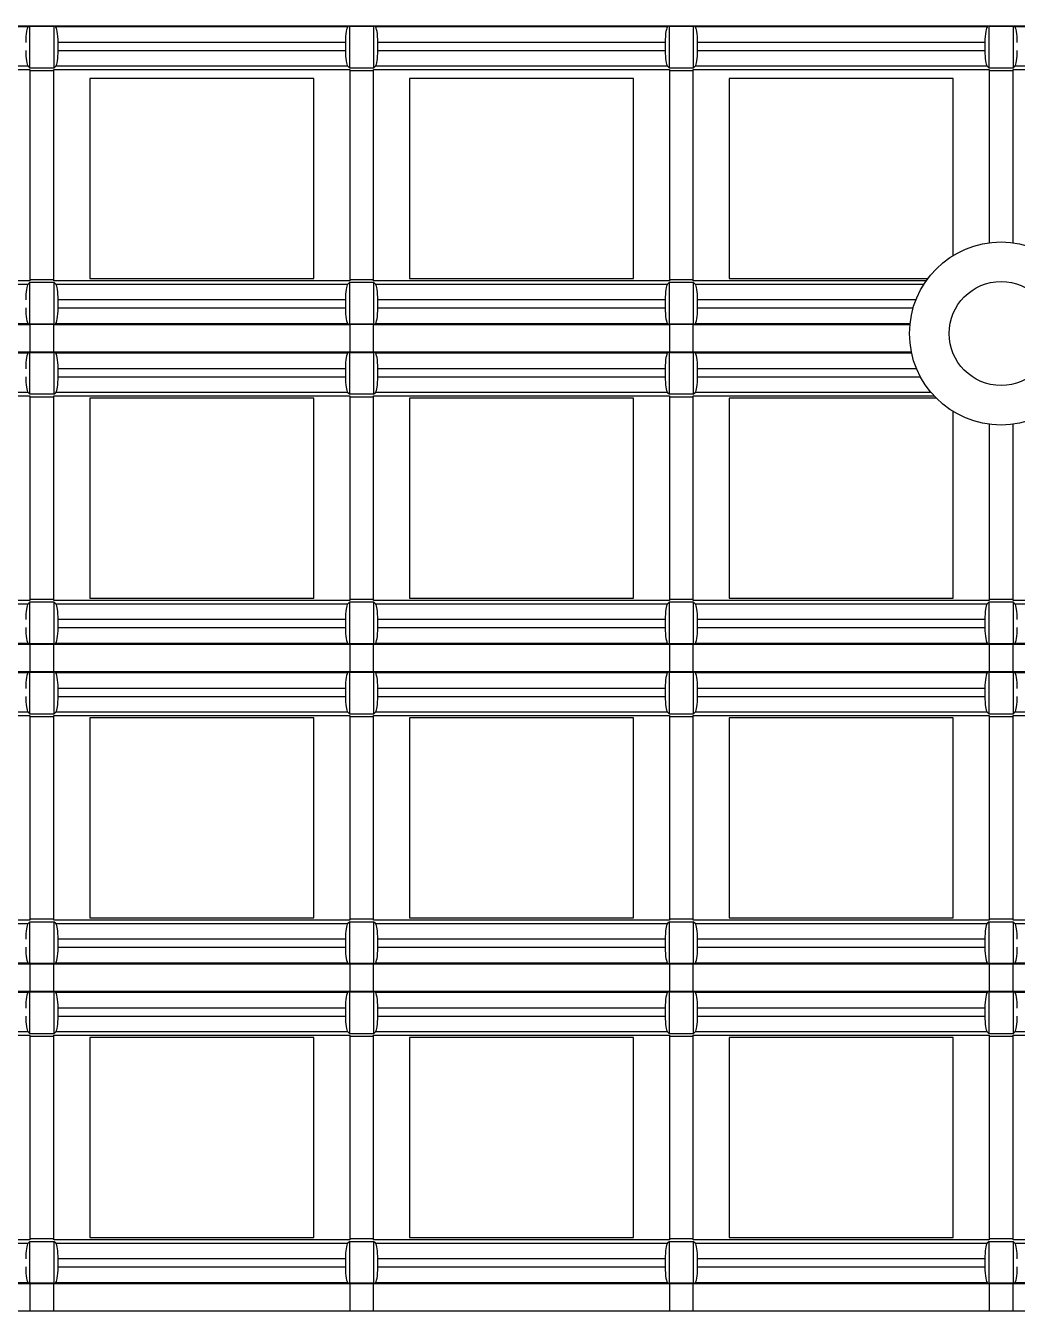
# Model space of a CAD drawing. Header units: inches. Extents: x 0 to 653, y 0 to 346.
# Drawn here: x 51.72 to 64.12, y 303.21 to 319.29 of the extents above; entities that cross this region are included whole.
import ezdxf

# ---------------------------------------------------------------- set-up
doc = ezdxf.new("R2010")
doc.units = ezdxf.units.IN
doc.header["$LTSCALE"] = 35.925693
doc.header["$MEASUREMENT"] = 0
doc.layers.get('0').update_dxf_attribs({"linetype": 'CONTINUOUS'})
doc.layers.add('2', color=7, linetype='CONTINUOUS')
doc.layers.add('71', color=7, linetype='CONTINUOUS')

msp = doc.modelspace()

# ---------------------------------------------------------------- linework, layer by layer
at = {"color": 3, "linetype": 'Continuous'}
msp.add_circle((63.922, 315.44), 0.65, dxfattribs=at)
at = {"layer": '2', "color": 132, "linetype": 'Continuous', "true_color": 0x00cccc}
for p, q in [((0, 319.291), (127.845, 319.291)), ((127.845, 319.287), (0, 319.287)), ((48.091, 319.28), (51.754, 319.28)), ((51.773, 319.284), (51.754, 319.28)), ((51.773, 318.76), (51.773, 319.284)), ((51.773, 319.284), (52.073, 319.284)), ((52.073, 319.284), (52.073, 318.76)), ((52.091, 319.28), (52.073, 319.284)), ((52.091, 319.28), (55.754, 319.28)), ((55.773, 319.284), (55.754, 319.28)), ((55.773, 318.76), (55.773, 319.284)), ((55.773, 319.284), (56.073, 319.284)), ((56.073, 319.284), (56.073, 318.76)), ((56.091, 319.28), (56.073, 319.284)), ((56.091, 319.28), (59.754, 319.28)), ((59.772, 319.284), (59.754, 319.28)), ((59.772, 318.76), (59.772, 319.284)), ((59.772, 319.284), (60.072, 319.284)), ((60.072, 319.284), (60.072, 318.76)), ((60.091, 319.28), (60.072, 319.284)), ((60.091, 319.28), (63.754, 319.28)), ((63.772, 319.284), (63.754, 319.28)), ((63.772, 318.76), (63.772, 319.284)), ((63.772, 319.284), (64.072, 319.284)), ((64.072, 319.284), (64.072, 318.76)), ((64.091, 319.28), (64.072, 319.284)), ((64.091, 319.28), (67.754, 319.28)), ((52.125, 318.981), (52.125, 319.08)), ((55.72, 319.08), (52.125, 319.08)), ((52.125, 318.981), (55.72, 318.981)), ((55.72, 319.08), (55.72, 318.981)), ((56.125, 318.981), (56.125, 319.08)), ((59.72, 319.08), (56.125, 319.08)), ((56.125, 318.981), (59.72, 318.981)), ((59.72, 319.08), (59.72, 318.981)), ((60.125, 318.981), (60.125, 319.08)), ((63.72, 319.08), (60.125, 319.08)), ((60.125, 318.981), (63.72, 318.981)), ((63.72, 319.08), (63.72, 318.981)), ((48.073, 318.743), (51.773, 318.743)), ((51.749, 318.784), (48.096, 318.784)), ((51.749, 318.784), (51.773, 318.76)), ((52.073, 318.76), (51.773, 318.76)), ((51.773, 318.743), (51.773, 316.099)), ((52.073, 318.725), (51.773, 318.725)), ((52.073, 318.76), (52.096, 318.784)), ((52.073, 316.099), (52.073, 318.743)), ((52.073, 318.743), (55.773, 318.743)), ((55.749, 318.784), (52.096, 318.784)), ((55.749, 318.784), (55.773, 318.76)), ((56.073, 318.76), (55.773, 318.76)), ((55.773, 318.743), (55.773, 316.099)), ((56.073, 318.725), (55.773, 318.725)), ((56.073, 318.76), (56.096, 318.784)), ((56.073, 316.099), (56.073, 318.743)), ((56.073, 318.743), (59.772, 318.743)), ((59.749, 318.784), (56.096, 318.784)), ((59.749, 318.784), (59.772, 318.76)), ((60.072, 318.76), (59.772, 318.76)), ((59.772, 318.743), (59.772, 316.099)), ((60.072, 318.725), (59.772, 318.725)), ((60.072, 318.76), (60.096, 318.784)), ((60.072, 316.099), (60.072, 318.743)), ((60.072, 318.743), (63.772, 318.743)), ((63.749, 318.784), (60.096, 318.784)), ((63.749, 318.784), (63.772, 318.76)), ((64.072, 318.76), (63.772, 318.76)), ((63.772, 318.743), (63.772, 316.575)), ((64.072, 318.725), (63.772, 318.725)), ((64.072, 318.76), (64.096, 318.784)), ((64.072, 316.575), (64.072, 318.743)), ((64.072, 318.743), (67.772, 318.743)), ((67.749, 318.784), (64.096, 318.784)), ((52.523, 318.63), (52.523, 316.13)), ((55.323, 318.63), (52.523, 318.63)), ((55.323, 316.13), (55.323, 318.63)), ((56.522, 318.63), (56.522, 316.13)), ((59.322, 318.63), (56.522, 318.63)), ((59.322, 316.13), (59.322, 318.63)), ((60.522, 318.63), (60.522, 316.13)), ((63.322, 318.63), (60.522, 318.63)), ((63.322, 316.416), (63.322, 318.63)), ((51.773, 316.099), (48.073, 316.099)), ((51.773, 316.081), (51.749, 316.058)), ((51.773, 316.116), (52.073, 316.116)), ((51.773, 315.558), (51.773, 316.081)), ((51.773, 316.081), (52.073, 316.081)), ((55.773, 316.099), (52.073, 316.099)), ((52.073, 316.081), (52.073, 315.558)), ((52.096, 316.058), (52.073, 316.081)), ((52.523, 316.13), (55.323, 316.13)), ((55.773, 316.081), (55.749, 316.058)), ((55.773, 316.116), (56.073, 316.116)), ((55.773, 315.558), (55.773, 316.081)), ((55.773, 316.081), (56.073, 316.081)), ((59.772, 316.099), (56.073, 316.099)), ((56.073, 316.081), (56.073, 315.558)), ((56.096, 316.058), (56.073, 316.081)), ((56.522, 316.13), (59.322, 316.13)), ((59.772, 316.081), (59.749, 316.058)), ((59.772, 316.116), (60.072, 316.116)), ((59.772, 315.558), (59.772, 316.081)), ((59.772, 316.081), (60.072, 316.081)), ((62.985, 316.099), (60.072, 316.099)), ((60.072, 316.081), (60.072, 315.558)), ((60.096, 316.058), (60.072, 316.081)), ((60.522, 316.13), (63.008, 316.13)), ((48.096, 316.058), (51.749, 316.058)), ((52.096, 316.058), (55.749, 316.058)), ((56.096, 316.058), (59.749, 316.058)), ((60.096, 316.058), (62.958, 316.058)), ((52.125, 315.761), (52.125, 315.861)), ((55.72, 315.861), (52.125, 315.861)), ((52.125, 315.761), (55.72, 315.761)), ((55.72, 315.861), (55.72, 315.761)), ((56.125, 315.761), (56.125, 315.861)), ((59.72, 315.861), (56.125, 315.861)), ((56.125, 315.761), (59.72, 315.761)), ((59.72, 315.861), (59.72, 315.761)), ((60.125, 315.761), (60.125, 315.861)), ((62.857, 315.861), (60.125, 315.861)), ((60.125, 315.761), (62.823, 315.761)), ((48.073, 315.554), (51.773, 315.554)), ((51.754, 315.561), (48.091, 315.561)), ((51.754, 315.561), (51.773, 315.558)), ((52.073, 315.558), (51.773, 315.558)), ((51.773, 315.554), (51.773, 315.206)), ((52.073, 315.551), (51.773, 315.551)), ((52.073, 315.558), (52.091, 315.561)), ((52.073, 315.206), (52.073, 315.554)), ((52.073, 315.554), (55.773, 315.554)), ((55.754, 315.561), (52.091, 315.561)), ((55.754, 315.561), (55.773, 315.558)), ((56.073, 315.558), (55.773, 315.558)), ((55.773, 315.554), (55.773, 315.206)), ((56.073, 315.551), (55.773, 315.551)), ((56.073, 315.558), (56.091, 315.561)), ((56.073, 315.206), (56.073, 315.554)), ((56.073, 315.554), (59.772, 315.554)), ((59.754, 315.561), (56.091, 315.561)), ((59.754, 315.561), (59.772, 315.558)), ((60.072, 315.558), (59.772, 315.558)), ((59.772, 315.554), (59.772, 315.206)), ((60.072, 315.551), (59.772, 315.551)), ((60.072, 315.558), (60.091, 315.561)), ((60.072, 315.206), (60.072, 315.554)), ((60.072, 315.554), (62.783, 315.554)), ((62.783, 315.561), (60.091, 315.561)), ((51.773, 315.206), (48.073, 315.206)), ((48.091, 315.199), (51.754, 315.199)), ((51.773, 315.203), (51.754, 315.199)), ((51.773, 315.21), (52.073, 315.21)), ((51.773, 314.679), (51.773, 315.203)), ((51.773, 315.203), (52.073, 315.203)), ((55.773, 315.206), (52.073, 315.206)), ((52.073, 315.203), (52.073, 314.679)), ((52.091, 315.199), (52.073, 315.203)), ((52.091, 315.199), (55.754, 315.199)), ((55.773, 315.203), (55.754, 315.199)), ((55.773, 315.21), (56.073, 315.21)), ((55.773, 314.679), (55.773, 315.203)), ((55.773, 315.203), (56.073, 315.203)), ((59.772, 315.206), (56.073, 315.206)), ((56.073, 315.203), (56.073, 314.679)), ((56.091, 315.199), (56.073, 315.203)), ((56.091, 315.199), (59.754, 315.199)), ((59.772, 315.203), (59.754, 315.199)), ((59.772, 315.21), (60.072, 315.21)), ((59.772, 314.679), (59.772, 315.203)), ((59.772, 315.203), (60.072, 315.203)), ((62.801, 315.206), (60.072, 315.206)), ((60.072, 315.203), (60.072, 314.679)), ((60.091, 315.199), (60.072, 315.203)), ((60.091, 315.199), (62.803, 315.199)), ((52.125, 314.899), (52.125, 314.999)), ((55.72, 314.999), (52.125, 314.999)), ((55.72, 314.999), (55.72, 314.899)), ((56.125, 314.899), (56.125, 314.999)), ((59.72, 314.999), (56.125, 314.999)), ((59.72, 314.999), (59.72, 314.899)), ((60.125, 314.899), (60.125, 314.999)), ((62.865, 314.999), (60.125, 314.999)), ((52.125, 314.899), (55.72, 314.899)), ((56.125, 314.899), (59.72, 314.899)), ((60.125, 314.899), (62.913, 314.899)), ((48.073, 314.661), (51.773, 314.661)), ((51.749, 314.702), (48.096, 314.702)), ((51.749, 314.702), (51.773, 314.679)), ((52.073, 314.679), (51.773, 314.679)), ((51.773, 314.661), (51.773, 312.099)), ((52.073, 314.644), (51.773, 314.644)), ((52.073, 314.679), (52.096, 314.702)), ((52.073, 312.099), (52.073, 314.661)), ((52.073, 314.661), (55.773, 314.661)), ((55.749, 314.702), (52.096, 314.702)), ((52.523, 314.63), (52.523, 312.13)), ((55.323, 314.63), (52.523, 314.63)), ((55.323, 312.13), (55.323, 314.63)), ((55.749, 314.702), (55.773, 314.679)), ((56.073, 314.679), (55.773, 314.679)), ((55.773, 314.661), (55.773, 312.099)), ((56.073, 314.644), (55.773, 314.644)), ((56.073, 314.679), (56.096, 314.702)), ((56.073, 312.099), (56.073, 314.661)), ((56.073, 314.661), (59.772, 314.661)), ((59.749, 314.702), (56.096, 314.702)), ((56.522, 314.63), (56.522, 312.13)), ((59.322, 314.63), (56.522, 314.63)), ((59.322, 312.13), (59.322, 314.63)), ((59.749, 314.702), (59.772, 314.679)), ((60.072, 314.679), (59.772, 314.679)), ((59.772, 314.661), (59.772, 312.099)), ((60.072, 314.644), (59.772, 314.644)), ((60.072, 314.679), (60.096, 314.702)), ((60.072, 312.099), (60.072, 314.661)), ((60.072, 314.661), (63.082, 314.661)), ((63.046, 314.702), (60.096, 314.702)), ((60.522, 314.63), (60.522, 312.13)), ((63.112, 314.63), (60.522, 314.63)), ((63.322, 312.13), (63.322, 314.464)), ((63.772, 314.304), (63.772, 312.099)), ((64.072, 312.099), (64.072, 314.304)), ((51.773, 312.099), (48.073, 312.099)), ((48.096, 312.058), (51.749, 312.058)), ((51.773, 312.081), (51.749, 312.058)), ((51.773, 312.117), (52.073, 312.117)), ((51.773, 311.558), (51.773, 312.081)), ((51.773, 312.081), (52.073, 312.081)), ((55.773, 312.099), (52.073, 312.099)), ((52.073, 312.081), (52.073, 311.558)), ((52.096, 312.058), (52.073, 312.081)), ((52.096, 312.058), (55.749, 312.058)), ((52.523, 312.13), (55.323, 312.13)), ((55.773, 312.081), (55.749, 312.058)), ((55.773, 312.117), (56.073, 312.117)), ((55.773, 311.558), (55.773, 312.081)), ((55.773, 312.081), (56.073, 312.081)), ((59.772, 312.099), (56.073, 312.099)), ((56.073, 312.081), (56.073, 311.558)), ((56.096, 312.058), (56.073, 312.081)), ((56.096, 312.058), (59.749, 312.058)), ((56.522, 312.13), (59.322, 312.13)), ((59.772, 312.081), (59.749, 312.058)), ((59.772, 312.117), (60.072, 312.117)), ((59.772, 311.558), (59.772, 312.081)), ((59.772, 312.081), (60.072, 312.081)), ((63.772, 312.099), (60.072, 312.099)), ((60.072, 312.081), (60.072, 311.558)), ((60.096, 312.058), (60.072, 312.081)), ((60.096, 312.058), (63.749, 312.058)), ((60.522, 312.13), (63.322, 312.13)), ((63.772, 312.081), (63.749, 312.058)), ((63.772, 312.117), (64.072, 312.117)), ((63.772, 311.558), (63.772, 312.081)), ((63.772, 312.081), (64.072, 312.081)), ((67.772, 312.099), (64.072, 312.099)), ((64.072, 312.081), (64.072, 311.558)), ((64.096, 312.058), (64.072, 312.081)), ((64.096, 312.058), (67.749, 312.058)), ((52.125, 311.761), (52.125, 311.861)), ((55.72, 311.861), (52.125, 311.861)), ((52.125, 311.761), (55.72, 311.761)), ((55.72, 311.861), (55.72, 311.761)), ((56.125, 311.761), (56.125, 311.861)), ((59.72, 311.861), (56.125, 311.861)), ((56.125, 311.761), (59.72, 311.761)), ((59.72, 311.861), (59.72, 311.761)), ((60.125, 311.761), (60.125, 311.861)), ((63.72, 311.861), (60.125, 311.861)), ((60.125, 311.761), (63.72, 311.761)), ((63.72, 311.861), (63.72, 311.761)), ((51.754, 311.561), (48.091, 311.561)), ((51.754, 311.561), (51.773, 311.558)), ((52.073, 311.558), (52.091, 311.561)), ((55.754, 311.561), (52.091, 311.561)), ((55.754, 311.561), (55.773, 311.558)), ((56.073, 311.558), (56.091, 311.561)), ((59.754, 311.561), (56.091, 311.561)), ((59.754, 311.561), (59.772, 311.558)), ((60.072, 311.558), (60.091, 311.561)), ((63.754, 311.561), (60.091, 311.561)), ((63.754, 311.561), (63.772, 311.558)), ((64.072, 311.558), (64.091, 311.561)), ((67.754, 311.561), (64.091, 311.561)), ((48.073, 311.554), (51.773, 311.554)), ((52.073, 311.558), (51.773, 311.558)), ((51.773, 311.554), (51.773, 311.206)), ((52.073, 311.551), (51.773, 311.551)), ((52.073, 311.206), (52.073, 311.554)), ((52.073, 311.554), (55.773, 311.554)), ((56.073, 311.558), (55.773, 311.558)), ((55.773, 311.554), (55.773, 311.206)), ((56.073, 311.551), (55.773, 311.551)), ((56.073, 311.206), (56.073, 311.554)), ((56.073, 311.554), (59.772, 311.554)), ((60.072, 311.558), (59.772, 311.558)), ((59.772, 311.554), (59.772, 311.206)), ((60.072, 311.551), (59.772, 311.551)), ((60.072, 311.206), (60.072, 311.554)), ((60.072, 311.554), (63.772, 311.554)), ((64.072, 311.558), (63.772, 311.558)), ((63.772, 311.554), (63.772, 311.206)), ((64.072, 311.551), (63.772, 311.551)), ((64.072, 311.206), (64.072, 311.554)), ((64.072, 311.554), (67.772, 311.554)), ((51.773, 311.206), (48.073, 311.206)), ((48.091, 311.199), (51.754, 311.199)), ((51.773, 311.203), (51.754, 311.199)), ((51.773, 311.21), (52.073, 311.21)), ((51.773, 310.679), (51.773, 311.203)), ((51.773, 311.203), (52.073, 311.203)), ((55.773, 311.206), (52.073, 311.206)), ((52.073, 311.203), (52.073, 310.679)), ((52.091, 311.199), (52.073, 311.203)), ((52.091, 311.199), (55.754, 311.199)), ((55.773, 311.203), (55.754, 311.199)), ((55.773, 311.21), (56.073, 311.21)), ((55.773, 310.679), (55.773, 311.203)), ((55.773, 311.203), (56.073, 311.203)), ((59.772, 311.206), (56.073, 311.206)), ((56.073, 311.203), (56.073, 310.679)), ((56.091, 311.199), (56.073, 311.203)), ((56.091, 311.199), (59.754, 311.199)), ((59.772, 311.203), (59.754, 311.199)), ((59.772, 311.21), (60.072, 311.21)), ((59.772, 310.679), (59.772, 311.203)), ((59.772, 311.203), (60.072, 311.203)), ((63.772, 311.206), (60.072, 311.206)), ((60.072, 311.203), (60.072, 310.679)), ((60.091, 311.199), (60.072, 311.203)), ((60.091, 311.199), (63.754, 311.199)), ((63.772, 311.203), (63.754, 311.199)), ((63.772, 311.21), (64.072, 311.21)), ((63.772, 310.679), (63.772, 311.203)), ((63.772, 311.203), (64.072, 311.203)), ((67.772, 311.206), (64.072, 311.206)), ((64.072, 311.203), (64.072, 310.679)), ((64.091, 311.199), (64.072, 311.203)), ((64.091, 311.199), (67.754, 311.199)), ((52.125, 310.899), (52.125, 310.999)), ((55.72, 310.999), (52.125, 310.999)), ((55.72, 310.999), (55.72, 310.899)), ((56.125, 310.899), (56.125, 310.999)), ((59.72, 310.999), (56.125, 310.999)), ((59.72, 310.999), (59.72, 310.899)), ((60.125, 310.899), (60.125, 310.999)), ((63.72, 310.999), (60.125, 310.999)), ((63.72, 310.999), (63.72, 310.899)), ((52.125, 310.899), (55.72, 310.899)), ((56.125, 310.899), (59.72, 310.899)), ((60.125, 310.899), (63.72, 310.899)), ((48.073, 310.662), (51.773, 310.662)), ((51.749, 310.702), (48.096, 310.702)), ((51.749, 310.702), (51.773, 310.679)), ((52.073, 310.679), (51.773, 310.679)), ((51.773, 310.662), (51.773, 308.099)), ((52.073, 310.644), (51.773, 310.644)), ((52.073, 310.679), (52.096, 310.702)), ((52.073, 308.099), (52.073, 310.662)), ((52.073, 310.662), (55.773, 310.662)), ((55.749, 310.702), (52.096, 310.702)), ((52.523, 310.63), (52.523, 308.13)), ((55.323, 310.63), (52.523, 310.63)), ((55.323, 308.13), (55.323, 310.63)), ((55.749, 310.702), (55.773, 310.679)), ((56.073, 310.679), (55.773, 310.679)), ((55.773, 310.662), (55.773, 308.099)), ((56.073, 310.644), (55.773, 310.644)), ((56.073, 310.679), (56.096, 310.702)), ((56.073, 308.099), (56.073, 310.662)), ((56.073, 310.662), (59.772, 310.662)), ((59.749, 310.702), (56.096, 310.702)), ((56.522, 310.63), (56.522, 308.13)), ((59.322, 310.63), (56.522, 310.63)), ((59.322, 308.13), (59.322, 310.63)), ((59.749, 310.702), (59.772, 310.679)), ((60.072, 310.679), (59.772, 310.679)), ((59.772, 310.662), (59.772, 308.099)), ((60.072, 310.644), (59.772, 310.644)), ((60.072, 310.679), (60.096, 310.702)), ((60.072, 308.099), (60.072, 310.662)), ((60.072, 310.662), (63.772, 310.662)), ((63.749, 310.702), (60.096, 310.702)), ((60.522, 310.63), (60.522, 308.13)), ((63.322, 310.63), (60.522, 310.63)), ((63.322, 308.13), (63.322, 310.63)), ((63.749, 310.702), (63.772, 310.679)), ((64.072, 310.679), (63.772, 310.679)), ((63.772, 310.662), (63.772, 308.099)), ((64.072, 310.644), (63.772, 310.644)), ((64.072, 310.679), (64.096, 310.702)), ((64.072, 308.099), (64.072, 310.662)), ((64.072, 310.662), (67.772, 310.662)), ((67.749, 310.702), (64.096, 310.702)), ((51.773, 308.099), (48.073, 308.099)), ((48.096, 308.058), (51.749, 308.058)), ((51.773, 308.081), (51.749, 308.058)), ((51.773, 308.117), (52.073, 308.117)), ((51.773, 307.558), (51.773, 308.081)), ((51.773, 308.081), (52.073, 308.081)), ((55.773, 308.099), (52.073, 308.099)), ((52.073, 308.081), (52.073, 307.558)), ((52.096, 308.058), (52.073, 308.081)), ((52.096, 308.058), (55.749, 308.058)), ((52.523, 308.13), (55.323, 308.13)), ((55.773, 308.081), (55.749, 308.058)), ((55.773, 308.117), (56.073, 308.117)), ((55.773, 307.558), (55.773, 308.081)), ((55.773, 308.081), (56.073, 308.081)), ((59.772, 308.099), (56.073, 308.099)), ((56.073, 308.081), (56.073, 307.558)), ((56.096, 308.058), (56.073, 308.081)), ((56.096, 308.058), (59.749, 308.058)), ((56.522, 308.13), (59.322, 308.13)), ((59.772, 308.081), (59.749, 308.058)), ((59.772, 308.117), (60.072, 308.117)), ((59.772, 307.558), (59.772, 308.081)), ((59.772, 308.081), (60.072, 308.081)), ((63.772, 308.099), (60.072, 308.099)), ((60.072, 308.081), (60.072, 307.558)), ((60.096, 308.058), (60.072, 308.081)), ((60.096, 308.058), (63.749, 308.058)), ((60.522, 308.13), (63.322, 308.13)), ((63.772, 308.081), (63.749, 308.058)), ((63.772, 308.117), (64.072, 308.117)), ((63.772, 307.558), (63.772, 308.081)), ((63.772, 308.081), (64.072, 308.081)), ((67.772, 308.099), (64.072, 308.099)), ((64.072, 308.081), (64.072, 307.558)), ((64.096, 308.058), (64.072, 308.081)), ((64.096, 308.058), (67.749, 308.058)), ((52.125, 307.761), (52.125, 307.861)), ((55.72, 307.861), (52.125, 307.861)), ((55.72, 307.861), (55.72, 307.761)), ((56.125, 307.761), (56.125, 307.861)), ((59.72, 307.861), (56.125, 307.861)), ((59.72, 307.861), (59.72, 307.761)), ((60.125, 307.761), (60.125, 307.861)), ((63.72, 307.861), (60.125, 307.861)), ((63.72, 307.861), (63.72, 307.761)), ((52.125, 307.761), (55.72, 307.761)), ((56.125, 307.761), (59.72, 307.761)), ((60.125, 307.761), (63.72, 307.761)), ((48.073, 307.554), (51.773, 307.554)), ((51.754, 307.561), (48.091, 307.561)), ((51.754, 307.561), (51.773, 307.558)), ((52.073, 307.558), (51.773, 307.558)), ((51.773, 307.554), (51.773, 307.206)), ((52.073, 307.551), (51.773, 307.551)), ((52.073, 307.558), (52.091, 307.561)), ((52.073, 307.206), (52.073, 307.554)), ((52.073, 307.554), (55.773, 307.554)), ((55.754, 307.561), (52.091, 307.561)), ((55.754, 307.561), (55.773, 307.558)), ((56.073, 307.558), (55.773, 307.558)), ((55.773, 307.554), (55.773, 307.206)), ((56.073, 307.551), (55.773, 307.551)), ((56.073, 307.558), (56.091, 307.561)), ((56.073, 307.206), (56.073, 307.554)), ((56.073, 307.554), (59.772, 307.554)), ((59.754, 307.561), (56.091, 307.561)), ((59.754, 307.561), (59.772, 307.558)), ((60.072, 307.558), (59.772, 307.558)), ((59.772, 307.554), (59.772, 307.206)), ((60.072, 307.551), (59.772, 307.551)), ((60.072, 307.558), (60.091, 307.561)), ((60.072, 307.206), (60.072, 307.554)), ((60.072, 307.554), (63.772, 307.554)), ((63.754, 307.561), (60.091, 307.561)), ((63.754, 307.561), (63.772, 307.558)), ((64.072, 307.558), (63.772, 307.558)), ((63.772, 307.554), (63.772, 307.206)), ((64.072, 307.551), (63.772, 307.551)), ((64.072, 307.558), (64.091, 307.561)), ((64.072, 307.206), (64.072, 307.554)), ((64.072, 307.554), (67.772, 307.554)), ((67.754, 307.561), (64.091, 307.561)), ((51.773, 307.206), (48.073, 307.206)), ((48.091, 307.199), (51.754, 307.199)), ((51.773, 307.203), (51.754, 307.199)), ((51.773, 307.21), (52.073, 307.21)), ((51.773, 306.679), (51.773, 307.203)), ((51.773, 307.203), (52.073, 307.203)), ((55.773, 307.206), (52.073, 307.206)), ((52.073, 307.203), (52.073, 306.679)), ((52.091, 307.199), (52.073, 307.203)), ((52.091, 307.199), (55.754, 307.199)), ((55.773, 307.203), (55.754, 307.199)), ((55.773, 307.21), (56.073, 307.21)), ((55.773, 306.679), (55.773, 307.203)), ((55.773, 307.203), (56.073, 307.203)), ((59.772, 307.206), (56.073, 307.206)), ((56.073, 307.203), (56.073, 306.679)), ((56.091, 307.199), (56.073, 307.203)), ((56.091, 307.199), (59.754, 307.199)), ((59.772, 307.203), (59.754, 307.199)), ((59.772, 307.21), (60.072, 307.21)), ((59.772, 306.679), (59.772, 307.203)), ((59.772, 307.203), (60.072, 307.203)), ((63.772, 307.206), (60.072, 307.206)), ((60.072, 307.203), (60.072, 306.679)), ((60.091, 307.199), (60.072, 307.203)), ((60.091, 307.199), (63.754, 307.199)), ((63.772, 307.203), (63.754, 307.199)), ((63.772, 307.21), (64.072, 307.21)), ((63.772, 306.679), (63.772, 307.203)), ((63.772, 307.203), (64.072, 307.203)), ((67.772, 307.206), (64.072, 307.206)), ((64.072, 307.203), (64.072, 306.679)), ((64.091, 307.199), (64.072, 307.203)), ((64.091, 307.199), (67.754, 307.199)), ((52.125, 306.899), (52.125, 306.999)), ((55.72, 306.999), (52.125, 306.999)), ((52.125, 306.899), (55.72, 306.899)), ((55.72, 306.999), (55.72, 306.899)), ((56.125, 306.899), (56.125, 306.999)), ((59.72, 306.999), (56.125, 306.999)), ((56.125, 306.899), (59.72, 306.899)), ((59.72, 306.999), (59.72, 306.899)), ((60.125, 306.899), (60.125, 306.999)), ((63.72, 306.999), (60.125, 306.999)), ((60.125, 306.899), (63.72, 306.899)), ((63.72, 306.999), (63.72, 306.899)), ((48.073, 306.662), (51.773, 306.662)), ((51.749, 306.703), (48.096, 306.703)), ((51.749, 306.703), (51.773, 306.679)), ((52.073, 306.679), (51.773, 306.679)), ((51.773, 306.662), (51.773, 304.099)), ((52.073, 306.644), (51.773, 306.644)), ((52.073, 306.679), (52.096, 306.703)), ((52.073, 304.099), (52.073, 306.662)), ((52.073, 306.662), (55.773, 306.662)), ((55.749, 306.703), (52.096, 306.703)), ((52.523, 306.63), (52.523, 304.13)), ((55.323, 306.63), (52.523, 306.63)), ((55.323, 304.13), (55.323, 306.63)), ((55.749, 306.703), (55.773, 306.679)), ((56.073, 306.679), (55.773, 306.679)), ((55.773, 306.662), (55.773, 304.099)), ((56.073, 306.644), (55.773, 306.644)), ((56.073, 306.679), (56.096, 306.703)), ((56.073, 304.099), (56.073, 306.662)), ((56.073, 306.662), (59.772, 306.662)), ((59.749, 306.703), (56.096, 306.703)), ((56.522, 306.63), (56.522, 304.13)), ((59.322, 306.63), (56.522, 306.63)), ((59.322, 304.13), (59.322, 306.63)), ((59.749, 306.703), (59.772, 306.679)), ((60.072, 306.679), (59.772, 306.679)), ((59.772, 306.662), (59.772, 304.099)), ((60.072, 306.644), (59.772, 306.644)), ((60.072, 306.679), (60.096, 306.703)), ((60.072, 304.099), (60.072, 306.662)), ((60.072, 306.662), (63.772, 306.662)), ((63.749, 306.703), (60.096, 306.703)), ((60.522, 306.63), (60.522, 304.13)), ((63.322, 306.63), (60.522, 306.63)), ((63.322, 304.13), (63.322, 306.63)), ((63.749, 306.703), (63.772, 306.679)), ((64.072, 306.679), (63.772, 306.679)), ((63.772, 306.662), (63.772, 304.099)), ((64.072, 306.644), (63.772, 306.644)), ((64.072, 306.679), (64.096, 306.703)), ((64.072, 304.099), (64.072, 306.662)), ((64.072, 306.662), (67.772, 306.662)), ((67.749, 306.703), (64.096, 306.703)), ((51.773, 304.099), (48.073, 304.099)), ((48.096, 304.058), (51.749, 304.058)), ((51.773, 304.081), (51.749, 304.058)), ((51.773, 304.117), (52.073, 304.117)), ((51.773, 303.558), (51.773, 304.081)), ((51.773, 304.081), (52.073, 304.081)), ((55.773, 304.099), (52.073, 304.099)), ((52.073, 304.081), (52.073, 303.558)), ((52.096, 304.058), (52.073, 304.081)), ((52.096, 304.058), (55.749, 304.058)), ((52.523, 304.13), (55.323, 304.13)), ((55.773, 304.081), (55.749, 304.058)), ((55.773, 304.117), (56.073, 304.117)), ((55.773, 303.558), (55.773, 304.081)), ((55.773, 304.081), (56.073, 304.081)), ((59.772, 304.099), (56.073, 304.099)), ((56.073, 304.081), (56.073, 303.558)), ((56.096, 304.058), (56.073, 304.081)), ((56.096, 304.058), (59.749, 304.058)), ((56.522, 304.13), (59.322, 304.13)), ((59.772, 304.081), (59.749, 304.058)), ((59.772, 304.117), (60.072, 304.117)), ((59.772, 303.558), (59.772, 304.081)), ((59.772, 304.081), (60.072, 304.081)), ((63.772, 304.099), (60.072, 304.099)), ((60.072, 304.081), (60.072, 303.558)), ((60.096, 304.058), (60.072, 304.081)), ((60.096, 304.058), (63.749, 304.058)), ((60.522, 304.13), (63.322, 304.13)), ((63.772, 304.081), (63.749, 304.058)), ((63.772, 304.117), (64.072, 304.117)), ((63.772, 303.558), (63.772, 304.081)), ((63.772, 304.081), (64.072, 304.081)), ((67.772, 304.099), (64.072, 304.099)), ((64.072, 304.081), (64.072, 303.558)), ((64.096, 304.058), (64.072, 304.081)), ((64.096, 304.058), (67.749, 304.058)), ((52.125, 303.761), (52.125, 303.861)), ((55.72, 303.861), (52.125, 303.861)), ((55.72, 303.861), (55.72, 303.761)), ((56.125, 303.761), (56.125, 303.861)), ((59.72, 303.861), (56.125, 303.861)), ((59.72, 303.861), (59.72, 303.761)), ((60.125, 303.761), (60.125, 303.861)), ((63.72, 303.861), (60.125, 303.861)), ((63.72, 303.861), (63.72, 303.761)), ((52.125, 303.761), (55.72, 303.761)), ((56.125, 303.761), (59.72, 303.761)), ((60.125, 303.761), (63.72, 303.761)), ((48.073, 303.554), (51.773, 303.554)), ((51.754, 303.561), (48.091, 303.561)), ((51.754, 303.561), (51.773, 303.558)), ((52.073, 303.558), (51.773, 303.558)), ((51.773, 303.554), (51.773, 303.206)), ((52.073, 303.551), (51.773, 303.551)), ((52.073, 303.558), (52.091, 303.561)), ((52.073, 303.206), (52.073, 303.554)), ((52.073, 303.554), (55.773, 303.554)), ((55.754, 303.561), (52.091, 303.561)), ((55.754, 303.561), (55.773, 303.558)), ((56.073, 303.558), (55.773, 303.558)), ((55.773, 303.554), (55.773, 303.206)), ((56.073, 303.551), (55.773, 303.551)), ((56.073, 303.558), (56.091, 303.561)), ((56.073, 303.206), (56.073, 303.554)), ((56.073, 303.554), (59.772, 303.554)), ((59.754, 303.561), (56.091, 303.561)), ((59.754, 303.561), (59.772, 303.558)), ((60.072, 303.558), (59.772, 303.558)), ((59.772, 303.554), (59.772, 303.206)), ((60.072, 303.551), (59.772, 303.551)), ((60.072, 303.558), (60.091, 303.561)), ((60.072, 303.206), (60.072, 303.554)), ((60.072, 303.554), (63.772, 303.554)), ((63.754, 303.561), (60.091, 303.561)), ((63.754, 303.561), (63.772, 303.558)), ((64.072, 303.558), (63.772, 303.558)), ((63.772, 303.554), (63.772, 303.206)), ((64.072, 303.551), (63.772, 303.551)), ((64.072, 303.558), (64.091, 303.561)), ((64.072, 303.206), (64.072, 303.554)), ((64.072, 303.554), (67.772, 303.554)), ((67.754, 303.561), (64.091, 303.561)), ((51.773, 303.206), (48.073, 303.206)), ((51.773, 303.21), (52.073, 303.21)), ((55.773, 303.206), (52.073, 303.206)), ((55.773, 303.21), (56.073, 303.21)), ((59.772, 303.206), (56.073, 303.206)), ((59.772, 303.21), (60.072, 303.21)), ((63.772, 303.206), (60.072, 303.206)), ((63.772, 303.21), (64.072, 303.21)), ((67.772, 303.206), (64.072, 303.206))]:
    msp.add_line(p, q, dxfattribs=at)
for centre, start_param, end_param in [((51.755, 319.08), 0.034907, 1.570796), ((52.09, 319.08), -1.570796, -0.034907), ((55.755, 319.08), 0.034907, 1.570796), ((56.09, 319.08), -1.570796, -0.034907), ((59.755, 319.08), 0.034907, 1.570796), ((60.09, 319.08), -1.570796, -0.034907), ((63.755, 319.08), 0.034907, 1.570796), ((64.09, 319.08), -1.570796, -0.034907), ((51.755, 318.981), -4.712389, -3.316126), ((52.09, 318.981), -2.96706, -1.570796), ((55.755, 318.981), -4.712389, -3.316126), ((56.09, 318.981), -2.96706, -1.570796), ((59.755, 318.981), -4.712389, -3.316126), ((60.09, 318.981), -2.96706, -1.570796), ((63.755, 318.981), -4.712389, -3.316126), ((64.09, 318.981), -2.96706, -1.570796), ((51.755, 315.861), 0.174533, 1.570796), ((52.09, 315.861), -1.570796, -0.174533), ((55.755, 315.861), 0.174533, 1.570796), ((56.09, 315.861), -1.570796, -0.174533), ((59.755, 315.861), 0.174533, 1.570796), ((60.09, 315.861), -1.570796, -0.174533), ((51.755, 315.761), -4.712389, -3.176499), ((52.09, 315.761), -3.106686, -1.570796), ((55.755, 315.761), 1.570796, 3.106686), ((56.09, 315.761), -3.106686, -1.570796), ((59.755, 315.761), -4.712389, -3.176499), ((60.09, 315.761), -3.106686, -1.570796), ((51.755, 314.999), 0.034907, 1.570796), ((52.09, 314.999), -1.570796, -0.034907), ((55.755, 314.999), 0.034907, 1.570796), ((56.09, 314.999), -1.570796, -0.034907), ((59.755, 314.999), 0.034907, 1.570796), ((60.09, 314.999), -1.570796, -0.034907), ((51.755, 314.899), -4.712389, -3.316126), ((52.09, 314.899), -2.96706, -1.570796), ((55.755, 314.899), -4.712389, -3.316126), ((56.09, 314.899), -2.96706, -1.570796), ((59.755, 314.899), -4.712389, -3.316126), ((60.09, 314.899), -2.96706, -1.570796), ((51.755, 311.861), 0.174533, 1.570796), ((52.09, 311.861), -1.570796, -0.174533), ((55.755, 311.861), 0.174533, 1.570796), ((56.09, 311.861), -1.570796, -0.174533), ((59.755, 311.861), 0.174533, 1.570796), ((60.09, 311.861), -1.570796, -0.174533), ((63.755, 311.861), 0.174533, 1.570796), ((64.09, 311.861), -1.570796, -0.174533), ((51.755, 311.761), -4.712389, -3.176499), ((52.09, 311.761), -3.106686, -1.570796), ((55.755, 311.761), 1.570796, 3.106686), ((56.09, 311.761), -3.106686, -1.570796), ((59.755, 311.761), -4.712389, -3.176499), ((60.09, 311.761), -3.106686, -1.570796), ((63.755, 311.761), -4.712389, -3.176499), ((64.09, 311.761), -3.106686, -1.570796), ((51.755, 310.999), 0.034907, 1.570796), ((52.09, 310.999), -1.570796, -0.034907), ((55.755, 310.999), 0.034907, 1.570796), ((56.09, 310.999), -1.570796, -0.034907), ((59.755, 310.999), 0.034907, 1.570796), ((60.09, 310.999), -1.570796, -0.034907), ((63.755, 310.999), 0.034907, 1.570796), ((64.09, 310.999), -1.570796, -0.034907), ((51.755, 310.899), -4.712389, -3.316126), ((52.09, 310.899), -2.96706, -1.570796), ((55.755, 310.899), -4.712389, -3.316126), ((56.09, 310.899), -2.96706, -1.570796), ((59.755, 310.899), -4.712389, -3.316126), ((60.09, 310.899), -2.96706, -1.570796), ((63.755, 310.899), -4.712389, -3.316126), ((64.09, 310.899), -2.96706, -1.570796), ((51.755, 307.861), 0.174533, 1.570796), ((52.09, 307.861), -1.570796, -0.174533), ((55.755, 307.861), 0.174533, 1.570796), ((56.09, 307.861), -1.570796, -0.174533), ((59.755, 307.861), 0.174533, 1.570796), ((60.09, 307.861), -1.570796, -0.174533), ((63.755, 307.861), 0.174533, 1.570796), ((64.09, 307.861), -1.570796, -0.174533), ((51.755, 307.761), -4.712389, -3.176499), ((52.09, 307.761), -3.106686, -1.570796), ((55.755, 307.761), 1.570796, 3.106686), ((56.09, 307.761), -3.106686, -1.570796), ((59.755, 307.761), -4.712389, -3.176499), ((60.09, 307.761), -3.106686, -1.570796), ((63.755, 307.761), -4.712389, -3.176499), ((64.09, 307.761), -3.106686, -1.570796), ((51.755, 306.999), 0.034907, 1.570796), ((52.09, 306.999), -1.570796, -0.034907), ((55.755, 306.999), 0.034907, 1.570796), ((56.09, 306.999), -1.570796, -0.034907), ((59.755, 306.999), 0.034907, 1.570796), ((60.09, 306.999), -1.570796, -0.034907), ((63.755, 306.999), 0.034907, 1.570796), ((64.09, 306.999), -1.570796, -0.034907), ((51.755, 306.899), -4.712389, -3.316126), ((52.09, 306.899), -2.96706, -1.570796), ((55.755, 306.899), -4.712389, -3.316126), ((56.09, 306.899), -2.96706, -1.570796), ((59.755, 306.899), -4.712389, -3.316126), ((60.09, 306.899), -2.96706, -1.570796), ((63.755, 306.899), -4.712389, -3.316126), ((64.09, 306.899), -2.96706, -1.570796), ((51.755, 303.861), 0.174533, 1.570796), ((52.09, 303.861), -1.570796, -0.174533), ((55.755, 303.861), 0.174533, 1.570796), ((56.09, 303.861), -1.570796, -0.174533), ((59.755, 303.861), 0.174533, 1.570796), ((60.09, 303.861), -1.570796, -0.174533), ((63.755, 303.861), 0.174533, 1.570796), ((64.09, 303.861), -1.570796, -0.174533), ((51.755, 303.761), 1.570796, 3.106686), ((52.09, 303.761), -3.106686, -1.570796), ((55.755, 303.761), 1.570796, 3.106686), ((56.09, 303.761), -3.106686, -1.570796), ((59.755, 303.761), 1.570796, 3.106686), ((60.09, 303.761), -3.106686, -1.570796), ((63.755, 303.761), -4.712389, -3.176499), ((64.09, 303.761), -3.106686, -1.570796)]:
    msp.add_ellipse(centre, major_axis=(0, 0.2), ratio=0.176327, start_param=start_param, end_param=end_param, dxfattribs=at)
at = {"layer": '71', "color": 3, "linetype": 'Continuous'}
msp.add_circle((63.922, 315.44), 1.145, dxfattribs=at)

doc.saveas('drawing.dxf')
